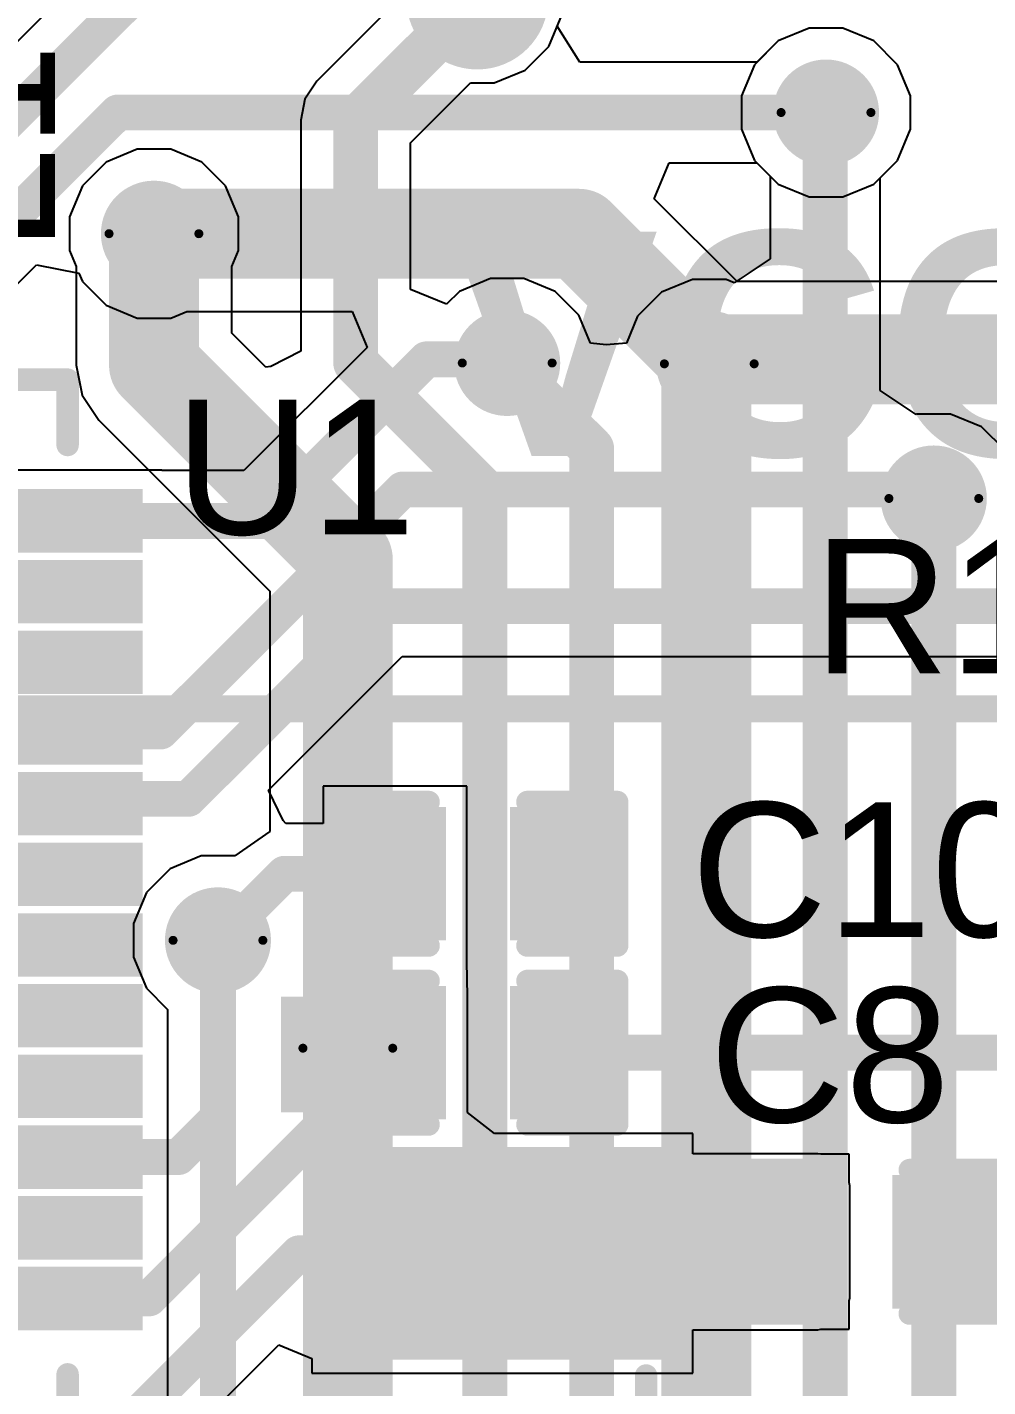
# Model space of a CAD drawing. Header units: inches. Extents: x -18 to 345, y -18 to 43.
# Drawn here: x 2.77 to 8.2, y 4.19 to 11.89 of the extents above; entities that cross this region are included whole.
import ezdxf

# ---------------------------------------------------------------- set-up
doc = ezdxf.new("R2010")
doc.units = ezdxf.units.IN
for name, color, linetype in [('Board Outline', 216, 'Continuous'), ('Bottom Layer', 5, 'Continuous'), ('Bottom Overlay', 54, 'Continuous'), ('Bottom Solder', 6, 'Continuous'), ('Drill Drawing', 1, 'Continuous'), ('Top Layer', 1, 'Continuous'), ('Top Overlay', 2, 'Continuous'), ('Top Paste', 8, 'Continuous'), ('Top Solder', 216, 'Continuous'), ('Via Holes', 16, 'Continuous')]:
    doc.layers.add(name, color=color, linetype=linetype)
doc.styles.add('Arial', font='', dxfattribs={"height": 0.2})
doc.styles.add('Arial_Bold', font='', dxfattribs={"height": 0.2})
doc.styles.get('Arial').set_extended_font_data('Arial')
doc.styles.get('Arial_Bold').set_extended_font_data('Arial', bold=True)

# ---------------------------------------------------------------- blocks, each defined once
blk = doc.blocks.new('SMD3215_2P_4')
at = {"layer": 'Top Layer'}
for points in [[(-1.75, 0.9), (-0.75, 0.9), (-0.75, -0.9), (-1.75, -0.9)], [(0.75, 0.9), (1.75, 0.9), (1.75, -0.9), (0.75, -0.9)]]:
    blk.add_hatch(color=1, dxfattribs=at).paths.add_polyline_path(points)
at = {"layer": 'Top Paste'}
for points in [[(-1.75, 0.9), (-0.75, 0.9), (-0.75, -0.9), (-1.75, -0.9)], [(0.75, 0.9), (1.75, 0.9), (1.75, -0.9), (0.75, -0.9)]]:
    blk.add_hatch(color=8, dxfattribs=at).paths.add_polyline_path(points)
at = {"layer": 'Top Solder'}
for points in [[(-1.8516, 1.0016), (-0.6484, 1.0016), (-0.6484, -1.0016), (-1.8516, -1.0016)], [(0.6484, 1.0016), (1.8516, 1.0016), (1.8516, -1.0016), (0.6484, -1.0016)]]:
    blk.add_hatch(color=216, dxfattribs=at).paths.add_polyline_path(points)
at = {"layer": 'Top Overlay', "const_width": 0.127}
for points in [[(-0.5588, 0.8128), (0.5588, 0.8128)], [(-0.5588, -0.8128), (0.5588, -0.8128)]]:
    blk.add_lwpolyline(points, dxfattribs=at)
at = {"layer": 'Top Overlay', "const_width": 0.0635}
for points in [[(-0.5905, 0.8128, 1), (-0.5271, 0.8128, 1)], [(0.5271, 0.8128, 1), (0.5905, 0.8128, 1)], [(-0.5905, -0.8128, 1), (-0.5271, -0.8128, 1)], [(0.5271, -0.8128, 1), (0.5905, -0.8128, 1)]]:
    blk.add_lwpolyline(points, format="xyb", close=True, dxfattribs=at)
blk = doc.blocks.new('QFN_48_EP_6_6__6')
at = {"layer": 'Top Layer'}
for points in [[(-2.31, 3.355), (-2.09, 3.355), (-2.09, 2.545), (-2.31, 2.545)], [(-1.91, 3.355), (-1.69, 3.355), (-1.69, 2.545), (-1.91, 2.545)], [(-1.51, 3.355), (-1.29, 3.355), (-1.29, 2.545), (-1.51, 2.545)], [(-1.11, 3.355), (-0.89, 3.355), (-0.89, 2.545), (-1.11, 2.545)], [(-0.71, 3.355), (-0.49, 3.355), (-0.49, 2.545), (-0.71, 2.545)], [(-0.31, 3.355), (-0.09, 3.355), (-0.09, 2.545), (-0.31, 2.545)], [(0.09, 3.355), (0.31, 3.355), (0.31, 2.545), (0.09, 2.545)], [(0.49, 3.355), (0.71, 3.355), (0.71, 2.545), (0.49, 2.545)], [(0.89, 3.355), (1.11, 3.355), (1.11, 2.545), (0.89, 2.545)], [(1.29, 3.355), (1.51, 3.355), (1.51, 2.545), (1.29, 2.545)], [(1.69, 3.355), (1.91, 3.355), (1.91, 2.545), (1.69, 2.545)], [(2.09, 3.355), (2.31, 3.355), (2.31, 2.545), (2.09, 2.545)], [(-3.355, 2.31), (-2.545, 2.31), (-2.545, 2.09), (-3.355, 2.09)], [(2.545, 2.31), (3.355, 2.31), (3.355, 2.09), (2.545, 2.09)], [(-2.3, 2.3), (2.3, 2.3), (2.3, -2.3), (-2.3, -2.3)], [(-3.355, 1.91), (-2.545, 1.91), (-2.545, 1.69), (-3.355, 1.69)], [(2.545, 1.91), (3.355, 1.91), (3.355, 1.69), (2.545, 1.69)], [(-3.355, 1.51), (-2.545, 1.51), (-2.545, 1.29), (-3.355, 1.29)], [(2.545, 1.51), (3.355, 1.51), (3.355, 1.29), (2.545, 1.29)], [(-3.355, 1.11), (-2.545, 1.11), (-2.545, 0.89), (-3.355, 0.89)], [(2.545, 1.11), (3.355, 1.11), (3.355, 0.89), (2.545, 0.89)], [(-3.355, 0.71), (-2.545, 0.71), (-2.545, 0.49), (-3.355, 0.49)], [(2.545, 0.71), (3.355, 0.71), (3.355, 0.49), (2.545, 0.49)], [(-3.355, 0.31), (-2.545, 0.31), (-2.545, 0.09), (-3.355, 0.09)], [(2.545, 0.31), (3.355, 0.31), (3.355, 0.09), (2.545, 0.09)], [(-3.355, -0.09), (-2.545, -0.09), (-2.545, -0.31), (-3.355, -0.31)], [(2.545, -0.09), (3.355, -0.09), (3.355, -0.31), (2.545, -0.31)], [(-3.355, -0.49), (-2.545, -0.49), (-2.545, -0.71), (-3.355, -0.71)], [(2.545, -0.49), (3.355, -0.49), (3.355, -0.71), (2.545, -0.71)], [(-3.355, -0.89), (-2.545, -0.89), (-2.545, -1.11), (-3.355, -1.11)], [(2.545, -0.89), (3.355, -0.89), (3.355, -1.11), (2.545, -1.11)], [(-3.355, -1.29), (-2.545, -1.29), (-2.545, -1.51), (-3.355, -1.51)], [(2.545, -1.29), (3.355, -1.29), (3.355, -1.51), (2.545, -1.51)], [(-3.355, -1.69), (-2.545, -1.69), (-2.545, -1.91), (-3.355, -1.91)], [(2.545, -1.69), (3.355, -1.69), (3.355, -1.91), (2.545, -1.91)], [(-3.355, -2.09), (-2.545, -2.09), (-2.545, -2.31), (-3.355, -2.31)], [(2.545, -2.09), (3.355, -2.09), (3.355, -2.31), (2.545, -2.31)], [(-2.31, -2.545), (-2.09, -2.545), (-2.09, -3.355), (-2.31, -3.355)], [(-1.91, -2.545), (-1.69, -2.545), (-1.69, -3.355), (-1.91, -3.355)], [(-1.51, -2.545), (-1.29, -2.545), (-1.29, -3.355), (-1.51, -3.355)], [(-1.11, -2.545), (-0.89, -2.545), (-0.89, -3.355), (-1.11, -3.355)], [(-0.71, -2.545), (-0.49, -2.545), (-0.49, -3.355), (-0.71, -3.355)], [(-0.31, -2.545), (-0.09, -2.545), (-0.09, -3.355), (-0.31, -3.355)], [(0.09, -2.545), (0.31, -2.545), (0.31, -3.355), (0.09, -3.355)], [(0.49, -2.545), (0.71, -2.545), (0.71, -3.355), (0.49, -3.355)], [(0.89, -2.545), (1.11, -2.545), (1.11, -3.355), (0.89, -3.355)], [(1.29, -2.545), (1.51, -2.545), (1.51, -3.355), (1.29, -3.355)], [(1.69, -2.545), (1.91, -2.545), (1.91, -3.355), (1.69, -3.355)], [(2.09, -2.545), (2.31, -2.545), (2.31, -3.355), (2.09, -3.355)]]:
    blk.add_hatch(color=1, dxfattribs=at).paths.add_polyline_path(points)
at = {"layer": 'Top Paste'}
for points in [[(-2.31, 3.355), (-2.09, 3.355), (-2.09, 2.545), (-2.31, 2.545)], [(-1.91, 3.355), (-1.69, 3.355), (-1.69, 2.545), (-1.91, 2.545)], [(-1.51, 3.355), (-1.29, 3.355), (-1.29, 2.545), (-1.51, 2.545)], [(-1.11, 3.355), (-0.89, 3.355), (-0.89, 2.545), (-1.11, 2.545)], [(-0.71, 3.355), (-0.49, 3.355), (-0.49, 2.545), (-0.71, 2.545)], [(-0.31, 3.355), (-0.09, 3.355), (-0.09, 2.545), (-0.31, 2.545)], [(0.09, 3.355), (0.31, 3.355), (0.31, 2.545), (0.09, 2.545)], [(0.49, 3.355), (0.71, 3.355), (0.71, 2.545), (0.49, 2.545)], [(0.89, 3.355), (1.11, 3.355), (1.11, 2.545), (0.89, 2.545)], [(1.29, 3.355), (1.51, 3.355), (1.51, 2.545), (1.29, 2.545)], [(1.69, 3.355), (1.91, 3.355), (1.91, 2.545), (1.69, 2.545)], [(2.09, 3.355), (2.31, 3.355), (2.31, 2.545), (2.09, 2.545)], [(-3.355, 2.31), (-2.545, 2.31), (-2.545, 2.09), (-3.355, 2.09)], [(2.545, 2.31), (3.355, 2.31), (3.355, 2.09), (2.545, 2.09)], [(-3.355, 1.91), (-2.545, 1.91), (-2.545, 1.69), (-3.355, 1.69)], [(2.545, 1.91), (3.355, 1.91), (3.355, 1.69), (2.545, 1.69)], [(-3.355, 1.51), (-2.545, 1.51), (-2.545, 1.29), (-3.355, 1.29)], [(2.545, 1.51), (3.355, 1.51), (3.355, 1.29), (2.545, 1.29)], [(-3.355, 1.11), (-2.545, 1.11), (-2.545, 0.89), (-3.355, 0.89)], [(2.545, 1.11), (3.355, 1.11), (3.355, 0.89), (2.545, 0.89)], [(-3.355, 0.71), (-2.545, 0.71), (-2.545, 0.49), (-3.355, 0.49)], [(2.545, 0.71), (3.355, 0.71), (3.355, 0.49), (2.545, 0.49)], [(-3.355, 0.31), (-2.545, 0.31), (-2.545, 0.09), (-3.355, 0.09)], [(2.545, 0.31), (3.355, 0.31), (3.355, 0.09), (2.545, 0.09)], [(-3.355, -0.09), (-2.545, -0.09), (-2.545, -0.31), (-3.355, -0.31)], [(2.545, -0.09), (3.355, -0.09), (3.355, -0.31), (2.545, -0.31)], [(-3.355, -0.49), (-2.545, -0.49), (-2.545, -0.71), (-3.355, -0.71)], [(2.545, -0.49), (3.355, -0.49), (3.355, -0.71), (2.545, -0.71)], [(-3.355, -0.89), (-2.545, -0.89), (-2.545, -1.11), (-3.355, -1.11)], [(2.545, -0.89), (3.355, -0.89), (3.355, -1.11), (2.545, -1.11)], [(-3.355, -1.29), (-2.545, -1.29), (-2.545, -1.51), (-3.355, -1.51)], [(2.545, -1.29), (3.355, -1.29), (3.355, -1.51), (2.545, -1.51)], [(-3.355, -1.69), (-2.545, -1.69), (-2.545, -1.91), (-3.355, -1.91)], [(2.545, -1.69), (3.355, -1.69), (3.355, -1.91), (2.545, -1.91)], [(-3.355, -2.09), (-2.545, -2.09), (-2.545, -2.31), (-3.355, -2.31)], [(2.545, -2.09), (3.355, -2.09), (3.355, -2.31), (2.545, -2.31)], [(-2.31, -2.545), (-2.09, -2.545), (-2.09, -3.355), (-2.31, -3.355)], [(-1.91, -2.545), (-1.69, -2.545), (-1.69, -3.355), (-1.91, -3.355)], [(-1.51, -2.545), (-1.29, -2.545), (-1.29, -3.355), (-1.51, -3.355)], [(-1.11, -2.545), (-0.89, -2.545), (-0.89, -3.355), (-1.11, -3.355)], [(-0.71, -2.545), (-0.49, -2.545), (-0.49, -3.355), (-0.71, -3.355)], [(-0.31, -2.545), (-0.09, -2.545), (-0.09, -3.355), (-0.31, -3.355)], [(0.09, -2.545), (0.31, -2.545), (0.31, -3.355), (0.09, -3.355)], [(0.49, -2.545), (0.71, -2.545), (0.71, -3.355), (0.49, -3.355)], [(0.89, -2.545), (1.11, -2.545), (1.11, -3.355), (0.89, -3.355)], [(1.29, -2.545), (1.51, -2.545), (1.51, -3.355), (1.29, -3.355)], [(1.69, -2.545), (1.91, -2.545), (1.91, -3.355), (1.69, -3.355)], [(2.09, -2.545), (2.31, -2.545), (2.31, -3.355), (2.09, -3.355)]]:
    blk.add_hatch(color=8, dxfattribs=at).paths.add_polyline_path(points)
at = {"layer": 'Top Solder'}
for points in [[(-2.38, 3.425), (-2.02, 3.425), (-2.02, 2.475), (-2.38, 2.475)], [(-1.98, 3.425), (-1.62, 3.425), (-1.62, 2.475), (-1.98, 2.475)], [(-1.58, 3.425), (-1.22, 3.425), (-1.22, 2.475), (-1.58, 2.475)], [(-1.18, 3.425), (-0.82, 3.425), (-0.82, 2.475), (-1.18, 2.475)], [(-0.78, 3.425), (-0.42, 3.425), (-0.42, 2.475), (-0.78, 2.475)], [(-0.38, 3.425), (-0.02, 3.425), (-0.02, 2.475), (-0.38, 2.475)], [(0.02, 3.425), (0.38, 3.425), (0.38, 2.475), (0.02, 2.475)], [(0.42, 3.425), (0.78, 3.425), (0.78, 2.475), (0.42, 2.475)], [(0.82, 3.425), (1.18, 3.425), (1.18, 2.475), (0.82, 2.475)], [(1.22, 3.425), (1.58, 3.425), (1.58, 2.475), (1.22, 2.475)], [(1.62, 3.425), (1.98, 3.425), (1.98, 2.475), (1.62, 2.475)], [(2.02, 3.425), (2.38, 3.425), (2.38, 2.475), (2.02, 2.475)], [(-2.4016, 2.4016), (2.4016, 2.4016), (2.4016, -2.4016), (-2.4016, -2.4016)], [(-3.425, 2.38), (-2.475, 2.38), (-2.475, 2.02), (-3.425, 2.02)], [(2.475, 2.38), (3.425, 2.38), (3.425, 2.02), (2.475, 2.02)], [(-3.425, 1.98), (-2.475, 1.98), (-2.475, 1.62), (-3.425, 1.62)], [(2.475, 1.98), (3.425, 1.98), (3.425, 1.62), (2.475, 1.62)], [(-3.425, 1.58), (-2.475, 1.58), (-2.475, 1.22), (-3.425, 1.22)], [(2.475, 1.58), (3.425, 1.58), (3.425, 1.22), (2.475, 1.22)], [(-3.425, 1.18), (-2.475, 1.18), (-2.475, 0.82), (-3.425, 0.82)], [(2.475, 1.18), (3.425, 1.18), (3.425, 0.82), (2.475, 0.82)], [(-3.425, 0.78), (-2.475, 0.78), (-2.475, 0.42), (-3.425, 0.42)], [(2.475, 0.78), (3.425, 0.78), (3.425, 0.42), (2.475, 0.42)], [(-3.425, 0.38), (-2.475, 0.38), (-2.475, 0.02), (-3.425, 0.02)], [(2.475, 0.38), (3.425, 0.38), (3.425, 0.02), (2.475, 0.02)], [(-3.425, -0.02), (-2.475, -0.02), (-2.475, -0.38), (-3.425, -0.38)], [(2.475, -0.02), (3.425, -0.02), (3.425, -0.38), (2.475, -0.38)], [(-3.425, -0.42), (-2.475, -0.42), (-2.475, -0.78), (-3.425, -0.78)], [(2.475, -0.42), (3.425, -0.42), (3.425, -0.78), (2.475, -0.78)], [(-3.425, -0.82), (-2.475, -0.82), (-2.475, -1.18), (-3.425, -1.18)], [(2.475, -0.82), (3.425, -0.82), (3.425, -1.18), (2.475, -1.18)], [(-3.425, -1.22), (-2.475, -1.22), (-2.475, -1.58), (-3.425, -1.58)], [(2.475, -1.22), (3.425, -1.22), (3.425, -1.58), (2.475, -1.58)], [(-3.425, -1.62), (-2.475, -1.62), (-2.475, -1.98), (-3.425, -1.98)], [(2.475, -1.62), (3.425, -1.62), (3.425, -1.98), (2.475, -1.98)], [(-3.425, -2.02), (-2.475, -2.02), (-2.475, -2.38), (-3.425, -2.38)], [(2.475, -2.02), (3.425, -2.02), (3.425, -2.38), (2.475, -2.38)], [(-2.38, -2.475), (-2.02, -2.475), (-2.02, -3.425), (-2.38, -3.425)], [(-1.98, -2.475), (-1.62, -2.475), (-1.62, -3.425), (-1.98, -3.425)], [(-1.58, -2.475), (-1.22, -2.475), (-1.22, -3.425), (-1.58, -3.425)], [(-1.18, -2.475), (-0.82, -2.475), (-0.82, -3.425), (-1.18, -3.425)], [(-0.78, -2.475), (-0.42, -2.475), (-0.42, -3.425), (-0.78, -3.425)], [(-0.38, -2.475), (-0.02, -2.475), (-0.02, -3.425), (-0.38, -3.425)], [(0.02, -2.475), (0.38, -2.475), (0.38, -3.425), (0.02, -3.425)], [(0.42, -2.475), (0.78, -2.475), (0.78, -3.425), (0.42, -3.425)], [(0.82, -2.475), (1.18, -2.475), (1.18, -3.425), (0.82, -3.425)], [(1.22, -2.475), (1.58, -2.475), (1.58, -3.425), (1.22, -3.425)], [(1.62, -2.475), (1.98, -2.475), (1.98, -3.425), (1.62, -3.425)], [(2.02, -2.475), (2.38, -2.475), (2.38, -3.425), (2.02, -3.425)]]:
    blk.add_hatch(color=216, dxfattribs=at).paths.add_polyline_path(points)
at = {"layer": 'Top Overlay', "const_width": 0.127}
for points in [[(-3, 3), (-3, 2.63)], [(-3, 3), (-2.63, 3)], [(2.63, 3), (3, 3)], [(3, 3), (3, 2.63)], [(-3.6104, 2.3016), (-3.5342, 2.2254)], [(-3.6104, 2.3016), (-3.6104, 2.1492)], [(-3.5342, 2.2254), (-3.6104, 2.1492)], [(-3, -2.63), (-3, -3)], [(3, -2.63), (3, -3)], [(-3, -3), (-2.63, -3)], [(2.63, -3), (3, -3)]]:
    blk.add_lwpolyline(points, dxfattribs=at)
at = {"layer": 'Top Overlay', "const_width": 0.0635}
for points in [[(-3.0317, 3, 1), (-2.9682, 3, 1)], [(-3.0317, 3, 1), (-2.9682, 3, 1)], [(-2.6617, 3, 1), (-2.5982, 3, 1)], [(2.5982, 3, 1), (2.6617, 3, 1)], [(2.9682, 3, 1), (3.0317, 3, 1)], [(2.9682, 3, 1), (3.0317, 3, 1)], [(-3.0317, 2.63, 1), (-2.9682, 2.63, 1)], [(2.9682, 2.63, 1), (3.0317, 2.63, 1)], [(-3.6421, 2.3016, 1), (-3.5786, 2.3016, 1)], [(-3.6421, 2.3016, 1), (-3.5786, 2.3016, 1)], [(-3.5659, 2.2254, 1), (-3.5024, 2.2254, 1)], [(-3.5659, 2.2254, 1), (-3.5024, 2.2254, 1)], [(-3.6421, 2.1492, 1), (-3.5786, 2.1492, 1)], [(-3.6421, 2.1492, 1), (-3.5786, 2.1492, 1)], [(-3.0317, -2.63, 1), (-2.9682, -2.63, 1)], [(2.9682, -2.63, 1), (3.0317, -2.63, 1)], [(-3.0317, -3, 1), (-2.9682, -3, 1)], [(-3.0317, -3, 1), (-2.9682, -3, 1)], [(-2.6617, -3, 1), (-2.5982, -3, 1)], [(2.5982, -3, 1), (2.6617, -3, 1)], [(2.9682, -3, 1), (3.0317, -3, 1)], [(2.9682, -3, 1), (3.0317, -3, 1)]]:
    blk.add_lwpolyline(points, format="xyb", close=True, dxfattribs=at)
blk = doc.blocks.new('CR2032_BS_6_1_B_25')
at = {"layer": 'Bottom Overlay', "const_width": 0.1524}
blk.add_lwpolyline([(-11.2855, 8.0299), (10.9668, 8.0299)], dxfattribs=at)
blk = doc.blocks.new('____0402_34')
at = {"layer": 'Top Layer'}
for points in [[(-0.6985, -0.3175), (-0.6985, 0.3175), (-0.2413, 0.3175), (-0.2413, -0.3175)], [(0.2413, -0.3175), (0.2413, 0.3175), (0.6985, 0.3175), (0.6985, -0.3175)]]:
    blk.add_hatch(color=1, dxfattribs=at).paths.add_polyline_path(points)
at = {"layer": 'Top Paste'}
for points in [[(-0.6985, -0.3175), (-0.6985, 0.3175), (-0.2413, 0.3175), (-0.2413, -0.3175)], [(0.2413, -0.3175), (0.2413, 0.3175), (0.6985, 0.3175), (0.6985, -0.3175)]]:
    blk.add_hatch(color=8, dxfattribs=at).paths.add_polyline_path(points)
at = {"layer": 'Top Solder'}
for points in [[(-0.7585, -0.3775), (-0.7585, 0.3775), (-0.1813, 0.3775), (-0.1813, -0.3775)], [(0.1813, -0.3775), (0.1813, 0.3775), (0.7585, 0.3775), (0.7585, -0.3775)]]:
    blk.add_hatch(color=216, dxfattribs=at).paths.add_polyline_path(points)
at = {"layer": 'Top Overlay', "const_width": 0.127}
for points in [[(-0.7874, -0.4064), (-0.7874, 0.4064)], [(-0.7874, 0.4064), (-0.2794, 0.4064)], [(0.2794, 0.4064), (0.7874, 0.4064)], [(0.7874, -0.4064), (0.7874, 0.4064)], [(-0.7874, -0.4064), (-0.2794, -0.4064)], [(0.2794, -0.4064), (0.7874, -0.4064)]]:
    blk.add_lwpolyline(points, dxfattribs=at)
at = {"layer": 'Top Overlay', "const_width": 0.0635}
for points in [[(-0.8191, 0.4064, 1), (-0.7556, 0.4064, 1)], [(-0.8191, 0.4064, 1), (-0.7556, 0.4064, 1)], [(-0.3111, 0.4064, 1), (-0.2477, 0.4064, 1)], [(0.2477, 0.4064, 1), (0.3111, 0.4064, 1)], [(0.7556, 0.4064, 1), (0.8191, 0.4064, 1)], [(0.7556, 0.4064, 1), (0.8191, 0.4064, 1)], [(-0.8191, -0.4064, 1), (-0.7556, -0.4064, 1)], [(-0.8191, -0.4064, 1), (-0.7556, -0.4064, 1)], [(-0.3111, -0.4064, 1), (-0.2477, -0.4064, 1)], [(0.2477, -0.4064, 1), (0.3111, -0.4064, 1)], [(0.7556, -0.4064, 1), (0.8191, -0.4064, 1)], [(0.7556, -0.4064, 1), (0.8191, -0.4064, 1)]]:
    blk.add_lwpolyline(points, format="xyb", close=True, dxfattribs=at)
blk = doc.blocks.new('____0402_36')
at = {"layer": 'Top Layer'}
for points in [[(-0.6985, -0.3175), (-0.6985, 0.3175), (-0.2413, 0.3175), (-0.2413, -0.3175)], [(0.2413, -0.3175), (0.2413, 0.3175), (0.6985, 0.3175), (0.6985, -0.3175)]]:
    blk.add_hatch(color=1, dxfattribs=at).paths.add_polyline_path(points)
at = {"layer": 'Top Paste'}
for points in [[(-0.6985, -0.3175), (-0.6985, 0.3175), (-0.2413, 0.3175), (-0.2413, -0.3175)], [(0.2413, -0.3175), (0.2413, 0.3175), (0.6985, 0.3175), (0.6985, -0.3175)]]:
    blk.add_hatch(color=8, dxfattribs=at).paths.add_polyline_path(points)
at = {"layer": 'Top Solder'}
for points in [[(-0.7585, -0.3775), (-0.7585, 0.3775), (-0.1813, 0.3775), (-0.1813, -0.3775)], [(0.1813, -0.3775), (0.1813, 0.3775), (0.7585, 0.3775), (0.7585, -0.3775)]]:
    blk.add_hatch(color=216, dxfattribs=at).paths.add_polyline_path(points)
at = {"layer": 'Top Overlay', "const_width": 0.127}
for points in [[(-0.7874, 0.4064), (-0.7874, -0.4064)], [(-0.2794, 0.4064), (-0.7874, 0.4064)], [(0.7874, 0.4064), (0.2794, 0.4064)], [(0.7874, 0.4064), (0.7874, -0.4064)], [(-0.2794, -0.4064), (-0.7874, -0.4064)], [(0.7874, -0.4064), (0.2794, -0.4064)]]:
    blk.add_lwpolyline(points, dxfattribs=at)
at = {"layer": 'Top Overlay', "const_width": 0.0635}
for points in [[(-0.8191, 0.4064, 1), (-0.7556, 0.4064, 1)], [(-0.8191, 0.4064, 1), (-0.7556, 0.4064, 1)], [(-0.3111, 0.4064, 1), (-0.2477, 0.4064, 1)], [(0.2477, 0.4064, 1), (0.3111, 0.4064, 1)], [(0.7556, 0.4064, 1), (0.8191, 0.4064, 1)], [(0.7556, 0.4064, 1), (0.8191, 0.4064, 1)], [(-0.8191, -0.4064, 1), (-0.7556, -0.4064, 1)], [(-0.8191, -0.4064, 1), (-0.7556, -0.4064, 1)], [(-0.3111, -0.4064, 1), (-0.2477, -0.4064, 1)], [(0.2477, -0.4064, 1), (0.3111, -0.4064, 1)], [(0.7556, -0.4064, 1), (0.8191, -0.4064, 1)], [(0.7556, -0.4064, 1), (0.8191, -0.4064, 1)]]:
    blk.add_lwpolyline(points, format="xyb", close=True, dxfattribs=at)
blk = doc.blocks.new('C___0402_42')
at = {"layer": 'Top Layer'}
for points in [[(-0.6985, -0.3175), (-0.6985, 0.3175), (-0.2413, 0.3175), (-0.2413, -0.3175)], [(0.2413, -0.3175), (0.2413, 0.3175), (0.6985, 0.3175), (0.6985, -0.3175)]]:
    blk.add_hatch(color=1, dxfattribs=at).paths.add_polyline_path(points)
at = {"layer": 'Top Paste'}
for points in [[(-0.6985, -0.3175), (-0.6985, 0.3175), (-0.2413, 0.3175), (-0.2413, -0.3175)], [(0.2413, -0.3175), (0.2413, 0.3175), (0.6985, 0.3175), (0.6985, -0.3175)]]:
    blk.add_hatch(color=8, dxfattribs=at).paths.add_polyline_path(points)
at = {"layer": 'Top Solder'}
for points in [[(-0.7585, -0.3775), (-0.7585, 0.3775), (-0.1813, 0.3775), (-0.1813, -0.3775)], [(0.1813, -0.3775), (0.1813, 0.3775), (0.7585, 0.3775), (0.7585, -0.3775)]]:
    blk.add_hatch(color=216, dxfattribs=at).paths.add_polyline_path(points)
at = {"layer": 'Top Overlay', "const_width": 0.127}
for points in [[(-0.7874, 0.4064), (-0.7874, -0.4064)], [(-0.2794, 0.4064), (-0.7874, 0.4064)], [(0.7874, 0.4064), (0.2794, 0.4064)], [(0.7874, 0.4064), (0.7874, -0.4064)], [(-0.2794, -0.4064), (-0.7874, -0.4064)], [(0.7874, -0.4064), (0.2794, -0.4064)]]:
    blk.add_lwpolyline(points, dxfattribs=at)
at = {"layer": 'Top Overlay', "const_width": 0.0635}
for points in [[(-0.8191, 0.4064, 1), (-0.7556, 0.4064, 1)], [(-0.8191, 0.4064, 1), (-0.7556, 0.4064, 1)], [(-0.3111, 0.4064, 1), (-0.2477, 0.4064, 1)], [(0.2477, 0.4064, 1), (0.3111, 0.4064, 1)], [(0.7556, 0.4064, 1), (0.8191, 0.4064, 1)], [(0.7556, 0.4064, 1), (0.8191, 0.4064, 1)], [(-0.8191, -0.4064, 1), (-0.7556, -0.4064, 1)], [(-0.8191, -0.4064, 1), (-0.7556, -0.4064, 1)], [(-0.3111, -0.4064, 1), (-0.2477, -0.4064, 1)], [(0.2477, -0.4064, 1), (0.3111, -0.4064, 1)], [(0.7556, -0.4064, 1), (0.8191, -0.4064, 1)], [(0.7556, -0.4064, 1), (0.8191, -0.4064, 1)]]:
    blk.add_lwpolyline(points, format="xyb", close=True, dxfattribs=at)

msp = doc.modelspace()

# ---------------------------------------------------------------- hatches: boundary and pattern name
at = {"layer": 'Bottom Layer'}
h = msp.add_hatch(color=5, dxfattribs=at)
edge = h.paths.add_edge_path()
edge.add_arc((5.3171, 12.0499), 0.3, 0, 360)
h = msp.add_hatch(color=5, dxfattribs=at)
edge = h.paths.add_edge_path()
edge.add_arc((7.2898, 11.4046), 0.3, 0, 360)
h = msp.add_hatch(color=5, dxfattribs=at)
edge = h.paths.add_edge_path()
edge.add_arc((3.4883, 10.7188), 0.3, 0, 360)
h = msp.add_hatch(color=5, dxfattribs=at)
edge = h.paths.add_edge_path()
edge.add_arc((5.4864, 9.987), 0.3, 0, 360)
h = msp.add_hatch(color=5, dxfattribs=at)
edge = h.paths.add_edge_path()
edge.add_arc((6.6294, 9.9822), 0.3, 0, 360)
h = msp.add_hatch(color=5, dxfattribs=at)
edge = h.paths.add_edge_path()
edge.add_arc((7.8994, 9.2202), 0.3, 0, 360)
h = msp.add_hatch(color=5, dxfattribs=at)
edge = h.paths.add_edge_path()
edge.add_arc((3.8504, 6.7194), 0.3, 0, 360)
h = msp.add_hatch(color=5, dxfattribs=at)
edge = h.paths.add_edge_path()
edge.add_arc((4.5849, 6.1089), 0.3, 0, 360)
at = {"layer": 'Bottom Solder'}
h = msp.add_hatch(color=6, dxfattribs=at)
edge = h.paths.add_edge_path()
edge.add_arc((5.3171, 12.0499), 0.4016, 0, 360)
at = {"layer": 'Top Layer'}
h = msp.add_hatch(color=1, dxfattribs=at)
edge = h.paths.add_edge_path()
edge.add_arc((5.3171, 12.0499), 0.3, 0, 360)
h = msp.add_hatch(color=1, dxfattribs=at)
edge = h.paths.add_edge_path()
edge.add_arc((7.2898, 11.4046), 0.3, 0, 360)
h = msp.add_hatch(color=1, dxfattribs=at)
edge = h.paths.add_edge_path()
edge.add_arc((3.4883, 10.7188), 0.3, 0, 360)
h = msp.add_hatch(color=1, dxfattribs=at)
edge = h.paths.add_edge_path()
edge.add_arc((5.4864, 9.987), 0.3, 0, 360)
h = msp.add_hatch(color=1, dxfattribs=at)
edge = h.paths.add_edge_path()
edge.add_arc((6.6294, 9.9822), 0.3, 0, 360)
h = msp.add_hatch(color=1, dxfattribs=at)
edge = h.paths.add_edge_path()
edge.add_arc((7.8994, 9.2202), 0.3, 0, 360)
h = msp.add_hatch(color=1, dxfattribs=at)
edge = h.paths.add_edge_path()
edge.add_arc((3.8504, 6.7194), 0.3, 0, 360)
for points in [[(4.2065, 5.7454), (5.08, 5.7454), (5.08, 6.4008), (4.2065, 6.4008)], [(5.3594, 4.6956), (7.2426, 4.6956), (7.2426, 5.3306), (5.3594, 5.3306)]]:
    msp.add_hatch(color=1, dxfattribs=at).paths.add_polyline_path(points)
h = msp.add_hatch(color=1, dxfattribs=at)
edge = h.paths.add_edge_path()
edge.add_arc((4.5849, 6.1089), 0.3, 0, 360)
at = {"layer": 'Top Solder'}
h = msp.add_hatch(color=216, dxfattribs=at)
edge = h.paths.add_edge_path()
edge.add_arc((5.3171, 12.0499), 0.4016, 0, 360)
at = {"layer": 'Via Holes'}
h = msp.add_hatch(color=7, dxfattribs=at)
edge = h.paths.add_edge_path()
edge.add_arc((7.2898, 11.4046), 0.15, 0, 360)
h = msp.add_hatch(color=7, dxfattribs=at)
edge = h.paths.add_edge_path()
edge.add_arc((3.4883, 10.7188), 0.15, 0, 360)
h = msp.add_hatch(color=7, dxfattribs=at)
edge = h.paths.add_edge_path()
edge.add_arc((5.4864, 9.987), 0.15, 0, 360)
h = msp.add_hatch(color=7, dxfattribs=at)
edge = h.paths.add_edge_path()
edge.add_arc((6.6294, 9.9822), 0.15, 0, 360)
h = msp.add_hatch(color=7, dxfattribs=at)
edge = h.paths.add_edge_path()
edge.add_arc((7.8994, 9.2202), 0.15, 0, 360)
h = msp.add_hatch(color=7, dxfattribs=at)
edge = h.paths.add_edge_path()
edge.add_arc((3.8504, 6.7194), 0.15, 0, 360)
h = msp.add_hatch(color=7, dxfattribs=at)
edge = h.paths.add_edge_path()
edge.add_arc((4.5849, 6.1089), 0.15, 0, 360)

# ---------------------------------------------------------------- linework, layer by layer
at = {"layer": 'Board Outline', "const_width": 0.076}
msp.add_lwpolyline([(17.5, 0, 1), (-17.5, 0, 1)], format="xyb", close=True, dxfattribs=at)
at = {"layer": 'Bottom Layer'}
for p, q in [((4.8394, 12.0116), (4.4095, 11.5818)), ((5.7222, 11.7792), (5.7949, 11.9549)), ((7.1948, 11.8824), (7.0191, 11.8097)), ((7.3848, 11.8824), (7.1948, 11.8824)), ((7.5605, 11.8097), (7.3848, 11.8824)), ((5.5878, 11.6448), (5.7222, 11.7792)), ((7.0191, 11.8097), (6.8847, 11.6753)), ((7.6949, 11.6753), (7.5605, 11.8097)), ((5.4122, 11.5721), (5.5878, 11.6448)), ((6.8847, 11.6753), (6.812, 11.4996)), ((7.7676, 11.4996), (7.6949, 11.6753)), ((4.4095, 11.5818), (4.3422, 11.481)), ((4.9401, 11.2333), (5.2788, 11.5721)), ((5.2788, 11.5721), (5.4122, 11.5721)), ((4.3422, 11.481), (4.3185, 11.362)), ((6.812, 11.4996), (6.812, 11.3096)), ((7.7676, 11.3096), (7.7676, 11.4996)), ((4.3185, 11.362), (4.3185, 10.0538)), ((6.812, 11.3096), (6.8847, 11.1339)), ((7.6949, 11.1339), (7.7676, 11.3096)), ((3.3933, 11.1966), (3.2177, 11.1239)), ((3.5834, 11.1966), (3.3933, 11.1966)), ((3.759, 11.1239), (3.5834, 11.1966)), ((4.9401, 10.4038), (4.9401, 11.2333)), ((3.2177, 11.1239), (3.0833, 10.9895)), ((3.8934, 10.9895), (3.759, 11.1239)), ((6.8847, 11.1339), (6.9742, 11.0445)), ((7.5958, 11.0349), (7.6949, 11.1339)), ((6.9742, 11.0445), (6.9742, 10.5765)), ((7.5958, 9.8315), (7.5958, 11.0349)), ((3.0833, 10.9895), (3.0105, 10.8138)), ((3.9661, 10.8138), (3.8934, 10.9895)), ((3.0105, 10.8138), (3.0105, 10.6238)), ((3.9661, 10.6238), (3.9661, 10.8138)), ((3.0105, 10.6238), (3.0481, 10.5331)), ((3.9286, 10.5331), (3.9661, 10.6238)), ((6.9742, 10.5765), (6.771, 10.4407)), ((3.0481, 10.5331), (3.0481, 9.974)), ((3.9286, 10.1563), (3.9286, 10.5331)), ((5.1433, 10.3196), (4.9401, 10.4038)), ((5.2157, 10.3921), (5.1433, 10.3196)), ((5.3914, 10.4648), (5.2157, 10.3921)), ((5.5814, 10.4648), (5.3914, 10.4648)), ((5.7571, 10.3921), (5.5814, 10.4648)), ((5.8915, 10.2577), (5.7571, 10.3921)), ((6.5344, 10.46), (6.3587, 10.3873)), ((6.7244, 10.46), (6.5344, 10.46)), ((6.771, 10.4407), (6.7244, 10.46)), ((6.3587, 10.3873), (6.2243, 10.2529)), ((5.9573, 10.0987), (5.8915, 10.2577)), ((6.2243, 10.2529), (6.1605, 10.0987)), ((4.122, 9.963), (3.9286, 10.1563)), ((6.0456, 10.089), (5.9573, 10.0987)), ((6.1605, 10.0987), (6.0456, 10.089)), ((4.3185, 10.0538), (4.1493, 9.9665)), ((3.0481, 9.974), (3.0816, 9.8055)), ((4.1493, 9.9665), (4.122, 9.963)), ((3.0816, 9.8055), (3.177, 9.6627)), ((7.799, 9.6958), (7.5958, 9.8315)), ((7.8044, 9.698), (7.799, 9.6958)), ((7.9944, 9.698), (7.8044, 9.698)), ((8.1701, 9.6253), (7.9944, 9.698)), ((3.177, 9.6627), (4.1446, 8.6951)), ((8.3045, 9.4909), (8.1701, 9.6253)), ((4.1446, 8.6951), (4.1446, 7.3346)), ((4.1446, 7.3346), (3.9454, 7.1972)), ((3.7553, 7.1972), (3.5797, 7.1245)), ((3.9454, 7.1972), (3.7553, 7.1972)), ((3.5797, 7.1245), (3.4453, 6.99)), ((3.4453, 6.99), (3.3726, 6.8144)), ((3.3726, 6.8144), (3.3726, 6.6244)), ((3.3726, 6.6244), (3.4453, 6.4487)), ((3.4453, 6.4487), (3.5655, 6.3286)), ((3.5655, 6.3286), (3.5655, -0.2442))]:
    msp.add_line(p, q, dxfattribs=at)
for points, const_width in [([(4.6293, 11.362), (5.3171, 12.0499)], 0.254), ([(4.6293, 9.9888), (4.6293, 11.362)], 0.254), ([(7.285, 11.3998), (7.2898, 11.4046)], 0.254), ([(7.285, -8.7932), (7.285, 11.3998)], 0.254), ([(3.4883, 9.974), (3.4883, 10.7188)], 0.508), ([(3.4883, 9.974), (4.5849, 8.8774)], 0.508), ([(6.6126, -0.3263), (6.6126, 9.9654)], 0.508), ([(4.6293, 9.9888), (5.3594, 9.2587)], 0.254), ([(5.4864, 9.9795), (5.4864, 9.987)], 0.254), ([(5.4864, 9.9795), (5.9642, 9.5017)], 0.254), ([(5.9642, -12.0094), (5.9642, 9.5017)], 0.254), ([(5.3594, -6.8834), (5.3594, 9.2587)], 0.254), ([(7.8994, -9.4488), (7.8994, 9.2202)], 0.254), ([(4.5849, 6.1089), (4.5849, 8.8774)], 0.508), ([(3.8504, 6.6929), (3.8504, 6.7194)], 0.2032), ([(3.8504, -0.635), (3.8504, 6.6929)], 0.2032), ([(4.5849, -7.8615), (4.5849, 6.1089)], 0.508)]:
    msp.add_lwpolyline(points, dxfattribs=dict(at, const_width=const_width))
for points, const_width in [([(4.5658, 11.362, 1), (4.6928, 11.362, 1)], 0.127), ([(4.5658, 11.362, 1), (4.6928, 11.362, 1)], 0.127), ([(7.2215, 11.3998, 1), (7.3485, 11.3998, 1)], 0.127), ([(7.2215, 11.3998, 1), (7.3485, 11.3998, 1)], 0.127), ([(7.2263, 11.4046, 1), (7.3533, 11.4046, 1)], 0.127), ([(3.3613, 10.7188, 1), (3.6153, 10.7188, 1)], 0.254), ([(3.3613, 9.974, 1), (3.6153, 9.974, 1)], 0.254), ([(3.3613, 9.974, 1), (3.6153, 9.974, 1)], 0.254), ([(6.4856, 9.9654, 1), (6.7396, 9.9654, 1)], 0.254), ([(4.5658, 9.9888, 1), (4.6928, 9.9888, 1)], 0.127), ([(4.5658, 9.9888, 1), (4.6928, 9.9888, 1)], 0.127), ([(5.4229, 9.987, 1), (5.5499, 9.987, 1)], 0.127), ([(5.4229, 9.9795, 1), (5.5499, 9.9795, 1)], 0.127), ([(5.4229, 9.9795, 1), (5.5499, 9.9795, 1)], 0.127), ([(5.9007, 9.5017, 1), (6.0277, 9.5017, 1)], 0.127), ([(5.9007, 9.5017, 1), (6.0277, 9.5017, 1)], 0.127), ([(5.2959, 9.2587, 1), (5.4229, 9.2587, 1)], 0.127), ([(5.2959, 9.2587, 1), (5.4229, 9.2587, 1)], 0.127), ([(7.8359, 9.2202, 1), (7.9629, 9.2202, 1)], 0.127), ([(4.4579, 8.8774, 1), (4.7119, 8.8774, 1)], 0.254), ([(4.4579, 8.8774, 1), (4.7119, 8.8774, 1)], 0.254), ([(3.7996, 6.7194, 1), (3.9012, 6.7194, 1)], 0.1016), ([(3.7996, 6.6929, 1), (3.9012, 6.6929, 1)], 0.1016), ([(3.7996, 6.6929, 1), (3.9012, 6.6929, 1)], 0.1016), ([(4.4579, 6.1089, 1), (4.7119, 6.1089, 1)], 0.254), ([(4.4579, 6.1089, 1), (4.7119, 6.1089, 1)], 0.254)]:
    msp.add_lwpolyline(points, format="xyb", close=True, dxfattribs=dict(at, const_width=const_width))
at = {"layer": 'Drill Drawing'}
for points, const_width in [([(5.5711, 12.0499, 1), (5.0631, 12.0499, 1)], 0.0508), ([(7.5438, 11.4046, 1), (7.0358, 11.4046, 1)], 0.0508), ([(7.0231, 11.4046, 1), (7.0485, 11.4046, 1)], 0.0254), ([(7.5311, 11.4046, 1), (7.5565, 11.4046, 1)], 0.0254), ([(3.7423, 10.7188, 1), (3.2343, 10.7188, 1)], 0.0508), ([(3.2216, 10.7188, 1), (3.247, 10.7188, 1)], 0.0254), ([(3.7296, 10.7188, 1), (3.755, 10.7188, 1)], 0.0254), ([(5.7404, 9.987, 1), (5.2324, 9.987, 1)], 0.0508), ([(6.8834, 9.9822, 1), (6.3754, 9.9822, 1)], 0.0508), ([(5.2197, 9.987, 1), (5.2451, 9.987, 1)], 0.0254), ([(5.7277, 9.987, 1), (5.7531, 9.987, 1)], 0.0254), ([(6.3627, 9.9822, 1), (6.3881, 9.9822, 1)], 0.0254), ([(6.8707, 9.9822, 1), (6.8961, 9.9822, 1)], 0.0254), ([(8.1534, 9.2202, 1), (7.6454, 9.2202, 1)], 0.0508), ([(7.6327, 9.2202, 1), (7.6581, 9.2202, 1)], 0.0254), ([(8.1407, 9.2202, 1), (8.1661, 9.2202, 1)], 0.0254), ([(4.1044, 6.7194, 1), (3.5964, 6.7194, 1)], 0.0508), ([(3.5837, 6.7194, 1), (3.6091, 6.7194, 1)], 0.0254), ([(4.0917, 6.7194, 1), (4.1171, 6.7194, 1)], 0.0254), ([(4.8389, 6.1089, 1), (4.3309, 6.1089, 1)], 0.0508), ([(4.3182, 6.1089, 1), (4.3436, 6.1089, 1)], 0.0254), ([(4.8262, 6.1089, 1), (4.8516, 6.1089, 1)], 0.0254)]:
    msp.add_lwpolyline(points, format="xyb", close=True, dxfattribs=dict(at, const_width=const_width))
at = {"layer": 'Top Layer'}
for p, q in [((3.1596, 12.2513), (1.5986, 10.6903)), ((5.8979, 11.6895), (5.7692, 11.8927)), ((7.1948, 11.8824), (7.0191, 11.8097)), ((7.3848, 11.8824), (7.1948, 11.8824)), ((7.5605, 11.8097), (7.3848, 11.8824)), ((7.0191, 11.8097), (6.899, 11.6895)), ((7.6949, 11.6753), (7.5605, 11.8097)), ((6.899, 11.6895), (5.8979, 11.6895)), ((7.7676, 11.4996), (7.6949, 11.6753)), ((7.7676, 11.3096), (7.7676, 11.4996)), ((7.6949, 11.1339), (7.7676, 11.3096)), ((6.3177, 10.9165), (6.4019, 11.1197)), ((6.4019, 11.1197), (6.899, 11.1197)), ((6.899, 11.1197), (7.0191, 10.9995)), ((7.5605, 10.9995), (7.6949, 11.1339)), ((7.0191, 10.9995), (7.1948, 10.9268)), ((7.3848, 10.9268), (7.5605, 10.9995)), ((6.7863, 10.4479), (6.3177, 10.9165)), ((7.1948, 10.9268), (7.3848, 10.9268)), ((2.4933, 10.2114), (2.8243, 10.5424)), ((2.8243, 10.5424), (3.064, 10.4947)), ((3.064, 10.4947), (3.0833, 10.4481)), ((3.0833, 10.4481), (3.2177, 10.3137)), ((8.4364, 10.4479), (6.7863, 10.4479)), ((3.2177, 10.3137), (3.3933, 10.241)), ((3.3933, 10.241), (3.5834, 10.241)), ((3.5834, 10.241), (3.674, 10.2785)), ((3.674, 10.2785), (4.6102, 10.2785)), ((4.6102, 10.2785), (4.6944, 10.0753)), ((4.6944, 10.0753), (3.9968, 9.3778)), ((3.5328, 9.3807), (2.4878, 9.3807)), ((3.5328, 9.3778), (3.5328, 9.3807)), ((3.9968, 9.3778), (3.5328, 9.3778)), ((4.6954, 8.1295), (4.8917, 8.3257)), ((4.8917, 8.3257), (8.509, 8.3257)), ((4.1359, 7.5699), (4.6954, 8.1295)), ((4.6954, 8.1295), (4.6954, 8.1295)), ((4.2193, 7.3968), (4.1359, 7.5699)), ((5.2578, 7.5913), (4.445, 7.5913)), ((4.445, 7.5913), (4.445, 7.3809)), ((5.2578, 6.6007), (5.2578, 7.5913)), ((4.2342, 7.3809), (4.2193, 7.3968)), ((4.445, 7.3809), (4.2342, 7.3809)), ((5.2613, 6.4008), (5.2578, 6.6007)), ((5.2578, 6.6007), (5.2578, 6.6007)), ((5.2613, 5.7454), (5.2613, 6.4008)), ((5.4152, 5.6255), (5.2613, 5.7454)), ((6.5371, 5.6255), (5.4152, 5.6255)), ((6.5371, 5.5119), (6.5371, 5.6255)), ((7.2426, 5.5119), (6.5371, 5.5119)), ((7.2601, 5.5084), (7.2426, 5.5119)), ((7.4204, 5.5084), (7.2601, 5.5084)), ((7.4204, 5.3481), (7.4204, 5.5084)), ((7.4239, 5.3306), (7.4204, 5.3481)), ((7.4239, 4.6956), (7.4239, 5.3306)), ((7.4204, 4.6781), (7.4239, 4.6956)), ((7.4204, 4.5178), (7.4204, 4.6781)), ((6.5371, 4.2699), (6.5371, 4.5143)), ((6.5371, 4.5143), (7.2426, 4.5143)), ((7.2426, 4.5143), (7.2601, 4.5178)), ((7.2601, 4.5178), (7.4204, 4.5178)), ((2.8994, 3.1362), (4.1938, 4.4305)), ((4.1938, 4.4305), (4.3815, 4.3528)), ((4.3815, 4.3528), (4.3815, 4.2699)), ((4.3815, 4.2699), (6.5371, 4.2699))]:
    msp.add_line(p, q, dxfattribs=at)
for points, const_width in [([(1.8, 10.4888), (3.361, 12.0499)], 0.2032), ([(2.2084, 10.3294), (3.2836, 11.4046)], 0.2032), ([(3.2836, 11.4046), (7.2898, 11.4046)], 0.2032), ([(3.4883, 10.7188), (5.8928, 10.7188)], 0.508), ([(5.8928, 10.7188), (6.604, 10.0076)], 0.508), ([(6.604, 10.0076), (6.6294, 10.0076)], 0.508), ([(6.6294, 10.0076), (9.045, 10.0076)], 0.508), ([(4.1148, 9.0929), (5.0295, 10.0076)], 0.2032), ([(5.0295, 10.0076), (5.4658, 10.0076)], 0.2032), ([(5.4658, 10.0076), (5.4864, 9.987)], 0.2032), ([(3.5256, 7.9013), (4.8953, 9.271)], 0.2032), ([(4.8953, 9.271), (7.6454, 9.271)], 0.2032), ([(7.6454, 9.271), (7.6962, 9.2202)], 0.2032), ([(2.95, 9.0929), (4.1148, 9.0929)], 0.2032), ([(4.494, 8.3309), (4.7737, 8.6106)], 0.2032), ([(4.7737, 8.6106), (9.0678, 8.6106)], 0.2032), ([(3.6834, 7.5203), (4.494, 8.3309)], 0.2032), ([(2.95, 7.8929), (2.9584, 7.9013)], 0.2032), ([(2.9584, 7.9013), (3.5256, 7.9013)], 0.2032), ([(3.1078, 7.5119), (3.1162, 7.5203)], 0.2032), ([(3.1162, 7.5203), (3.6834, 7.5203)], 0.2032), ([(2.95, 7.4929), (2.969, 7.5119)], 0.2032), ([(2.969, 7.5119), (3.1078, 7.5119)], 0.2032), ([(3.8504, 6.7194), (4.227, 7.096)], 0.2032), ([(4.227, 7.096), (4.8514, 7.096)], 0.2032), ([(3.8504, 5.7158), (3.8504, 6.7194)], 0.2032), ([(3.461, 4.6929), (4.8514, 6.0833)], 0.2032), ([(5.7912, 6.0833), (5.7914, 6.0831)], 0.2032), ([(5.7914, 6.0831), (8.5849, 6.0831)], 0.2032), ([(3.6275, 5.4929), (3.8504, 5.7158)], 0.2032), ([(2.95, 5.4929), (3.6275, 5.4929)], 0.2032), ([(7.9538, 5.0131), (8.6106, 5.0131)], 0.2032), ([(2.4185, 3.0582), (4.3081, 4.9477)], 0.2032), ([(4.3081, 4.9477), (5.4593, 4.9477)], 0.2032), ([(2.95, 4.6929), (3.461, 4.6929)], 0.2032)]:
    msp.add_lwpolyline(points, dxfattribs=dict(at, const_width=const_width))
for points, const_width in [([(3.2328, 11.4046, 1), (3.3344, 11.4046, 1)], 0.1016), ([(3.2328, 11.4046, 1), (3.3344, 11.4046, 1)], 0.1016), ([(7.239, 11.4046, 1), (7.3406, 11.4046, 1)], 0.1016), ([(3.3613, 10.7188, 1), (3.6153, 10.7188, 1)], 0.254), ([(5.7658, 10.7188, 1), (6.0198, 10.7188, 1)], 0.254), ([(5.7658, 10.7188, 1), (6.0198, 10.7188, 1)], 0.254), ([(6.477, 10.0076, 1), (6.731, 10.0076, 1)], 0.254), ([(6.477, 10.0076, 1), (6.731, 10.0076, 1)], 0.254), ([(6.5024, 10.0076, 1), (6.7564, 10.0076, 1)], 0.254), ([(6.5024, 10.0076, 1), (6.7564, 10.0076, 1)], 0.254), ([(4.9787, 10.0076, 1), (5.0803, 10.0076, 1)], 0.1016), ([(4.9787, 10.0076, 1), (5.0803, 10.0076, 1)], 0.1016), ([(5.415, 10.0076, 1), (5.5166, 10.0076, 1)], 0.1016), ([(5.415, 10.0076, 1), (5.5166, 10.0076, 1)], 0.1016), ([(5.4356, 9.987, 1), (5.5372, 9.987, 1)], 0.1016), ([(4.8445, 9.271, 1), (4.9461, 9.271, 1)], 0.1016), ([(4.8445, 9.271, 1), (4.9461, 9.271, 1)], 0.1016), ([(7.5946, 9.271, 1), (7.6962, 9.271, 1)], 0.1016), ([(7.5946, 9.271, 1), (7.6962, 9.271, 1)], 0.1016), ([(7.6454, 9.2202, 1), (7.747, 9.2202, 1)], 0.1016), ([(2.8992, 9.0929, 1), (3.0008, 9.0929, 1)], 0.1016), ([(4.064, 9.0929, 1), (4.1656, 9.0929, 1)], 0.1016), ([(4.064, 9.0929, 1), (4.1656, 9.0929, 1)], 0.1016), ([(4.7229, 8.6106, 1), (4.8245, 8.6106, 1)], 0.1016), ([(4.7229, 8.6106, 1), (4.8245, 8.6106, 1)], 0.1016), ([(4.4432, 8.3309, 1), (4.5448, 8.3309, 1)], 0.1016), ([(4.4432, 8.3309, 1), (4.5448, 8.3309, 1)], 0.1016), ([(2.8992, 7.8929, 1), (3.0008, 7.8929, 1)], 0.1016), ([(2.9076, 7.9013, 1), (3.0092, 7.9013, 1)], 0.1016), ([(2.9076, 7.9013, 1), (3.0092, 7.9013, 1)], 0.1016), ([(3.4748, 7.9013, 1), (3.5764, 7.9013, 1)], 0.1016), ([(3.4748, 7.9013, 1), (3.5764, 7.9013, 1)], 0.1016), ([(3.0654, 7.5203, 1), (3.167, 7.5203, 1)], 0.1016), ([(3.0654, 7.5203, 1), (3.167, 7.5203, 1)], 0.1016), ([(3.6326, 7.5203, 1), (3.7342, 7.5203, 1)], 0.1016), ([(3.6326, 7.5203, 1), (3.7342, 7.5203, 1)], 0.1016), ([(2.8992, 7.4929, 1), (3.0008, 7.4929, 1)], 0.1016), ([(2.9182, 7.5119, 1), (3.0198, 7.5119, 1)], 0.1016), ([(2.9182, 7.5119, 1), (3.0198, 7.5119, 1)], 0.1016), ([(3.057, 7.5119, 1), (3.1586, 7.5119, 1)], 0.1016), ([(3.057, 7.5119, 1), (3.1586, 7.5119, 1)], 0.1016), ([(4.1762, 7.096, 1), (4.2778, 7.096, 1)], 0.1016), ([(4.1762, 7.096, 1), (4.2778, 7.096, 1)], 0.1016), ([(4.8006, 7.096, 1), (4.9022, 7.096, 1)], 0.1016), ([(3.7996, 6.7194, 1), (3.9012, 6.7194, 1)], 0.1016), ([(3.7996, 6.7194, 1), (3.9012, 6.7194, 1)], 0.1016), ([(4.8006, 6.0833, 1), (4.9022, 6.0833, 1)], 0.1016), ([(5.7404, 6.0833, 1), (5.842, 6.0833, 1)], 0.1016), ([(5.7406, 6.0831, 1), (5.8422, 6.0831, 1)], 0.1016), ([(5.7406, 6.0831, 1), (5.8422, 6.0831, 1)], 0.1016), ([(3.7996, 5.7158, 1), (3.9012, 5.7158, 1)], 0.1016), ([(3.7996, 5.7158, 1), (3.9012, 5.7158, 1)], 0.1016), ([(2.8992, 5.4929, 1), (3.0008, 5.4929, 1)], 0.1016), ([(3.5767, 5.4929, 1), (3.6783, 5.4929, 1)], 0.1016), ([(3.5767, 5.4929, 1), (3.6783, 5.4929, 1)], 0.1016), ([(7.903, 5.0131, 1), (8.0046, 5.0131, 1)], 0.1016), ([(4.2573, 4.9477, 1), (4.3589, 4.9477, 1)], 0.1016), ([(4.2573, 4.9477, 1), (4.3589, 4.9477, 1)], 0.1016), ([(5.4085, 4.9477, 1), (5.5101, 4.9477, 1)], 0.1016), ([(2.8992, 4.6929, 1), (3.0008, 4.6929, 1)], 0.1016), ([(3.4102, 4.6929, 1), (3.5118, 4.6929, 1)], 0.1016), ([(3.4102, 4.6929, 1), (3.5118, 4.6929, 1)], 0.1016)]:
    msp.add_lwpolyline(points, format="xyb", close=True, dxfattribs=dict(at, const_width=const_width))

# ---------------------------------------------------------------- block references
for name, p, rotation in [('QFN_48_EP_6_6__6', (0, 6.8929), 90), ('____0402_36', (5.3213, 6.0833), 180), ('SMD3215_2P_4', (5.4593, 3.6977), 90), ('C___0402_42', (7.4839, 5.0131), 180)]:
    msp.add_blockref(name, p, dxfattribs=dict(rotation=rotation))
for name, p in [('CR2032_BS_6_1_B_25', (0, 0)), ('____0402_34', (5.3213, 7.096))]:
    msp.add_blockref(name, p)

# ---------------------------------------------------------------- texts
at = {"layer": 'Top Overlay'}
for s, height, rotation, style, p in [('L1', 0.762, 90, 'Arial', (2.929, 10.6123)), ('VCC', 1.27, 360, 'Arial_Bold', (5.1612, 9.461))]:
    msp.add_text(s, height=height, rotation=rotation, dxfattribs=dict(at, style=style)).set_placement(p)
at = {"layer": 'Top Overlay', "style": 'Arial'}
for s, p in [('U1', (3.607, 9.0171)), ('R1', (7.2174, 8.2296)), ('C10', (6.5264, 6.7382)), ('C8', (6.6296, 5.6897))]:
    msp.add_text(s, height=0.762, dxfattribs=at).set_placement(p)

doc.saveas('drawing.dxf')
